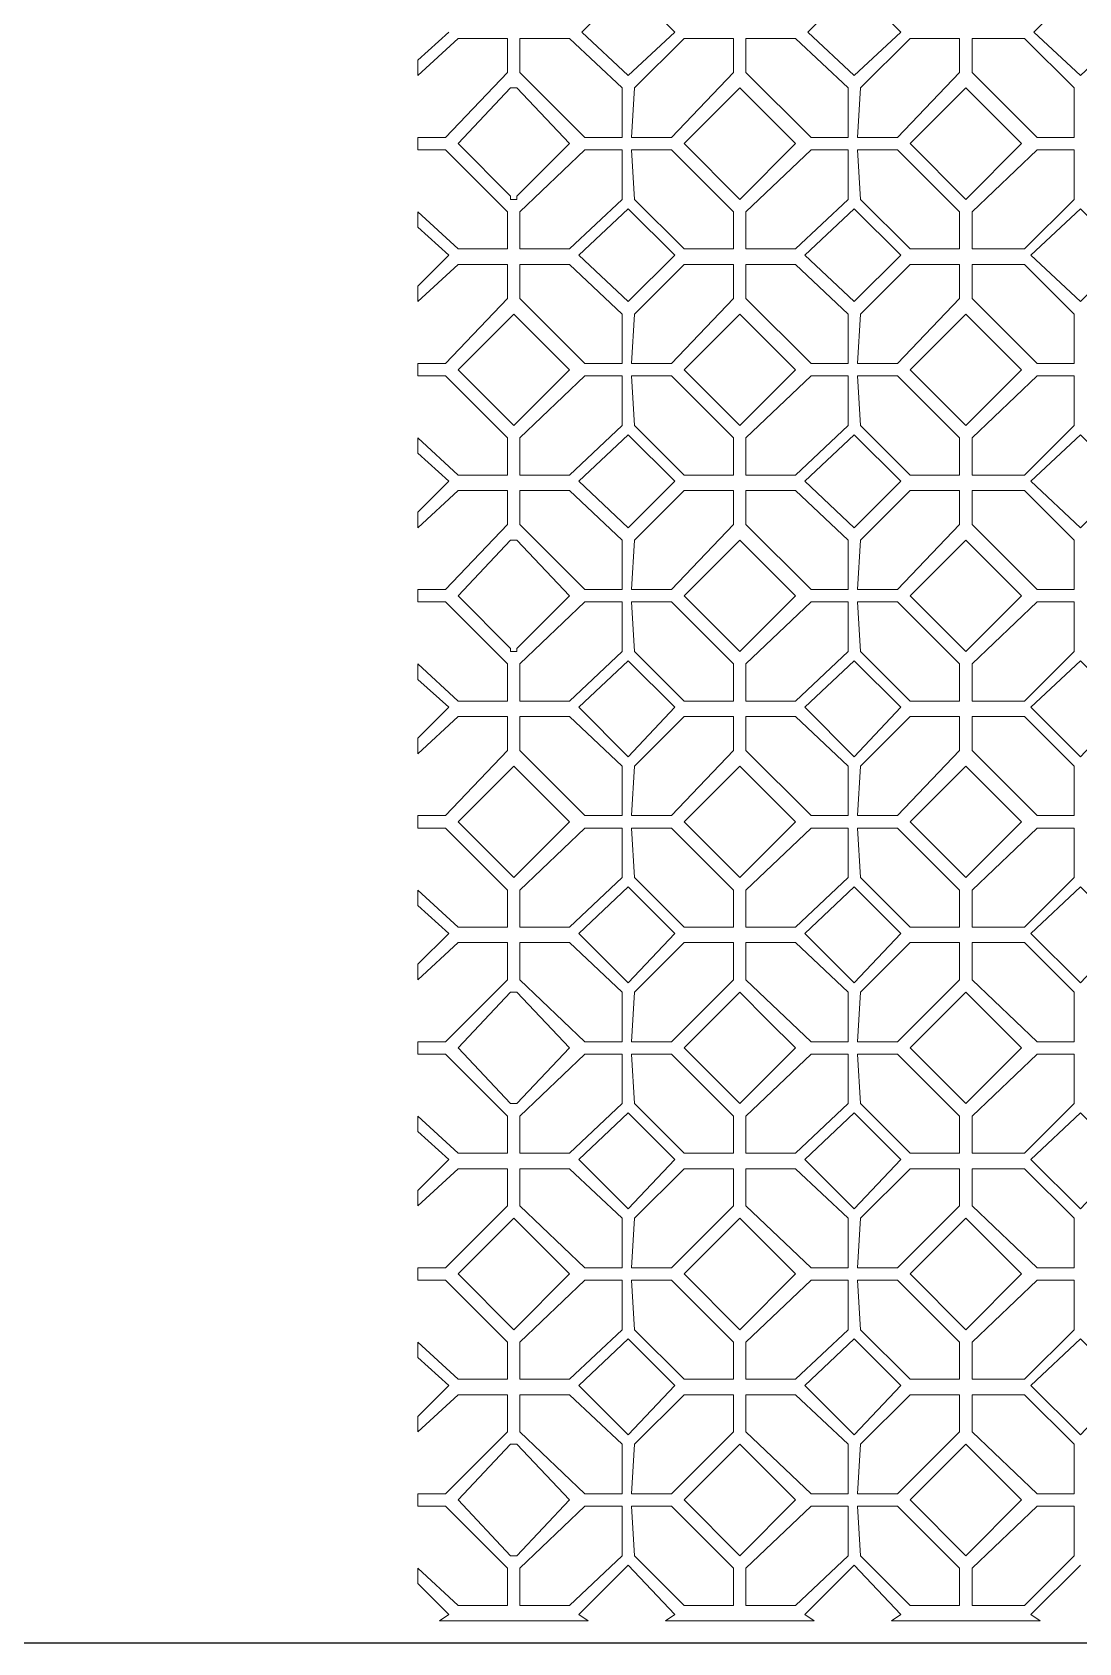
# Model space of a CAD drawing. Extents: x -66030 to 95157, y -13132 to 45879.
# Drawn here: x -20296 to -18976, y 24423 to 26454 of the extents above; entities that cross this region are included whole.
import ezdxf

# ---------------------------------------------------------------- set-up
doc = ezdxf.new("R2010")
doc.units = 0
doc.header["$LTSCALE"] = 100
doc.header["$MEASUREMENT"] = 0
doc.layers.get('0').update_dxf_attribs({"linetype": 'CONTINUOUS'})
doc.layers.add('3', color=11, linetype='CONTINUOUS')

msp = doc.modelspace()

# ---------------------------------------------------------------- linework, layer by layer
at = {"lineweight": 0}
for points in [[(-19602.7, 26454.1), (-19544.1, 26399.4), (-19485.5, 26454.1), (-19544.1, 26512.7), (-19602.7, 26454.1)], [(-19602.7, 26454.1), (-19544.1, 26399.4), (-19485.5, 26454.1), (-19544.1, 26512.7), (-19602.7, 26454.1)], [(-19317.6, 26454.1), (-19259, 26399.4), (-19200.4, 26454.1), (-19259, 26512.7), (-19317.6, 26454.1)], [(-19317.6, 26454.1), (-19259, 26399.4), (-19200.4, 26454.1), (-19259, 26512.7), (-19317.6, 26454.1)], [(-18915.2, 26454.1), (-18973.8, 26399.4), (-19032.4, 26454.1), (-18973.8, 26512.7), (-18915.2, 26454.1)], [(-18915.2, 26454.1), (-18973.8, 26399.4), (-19032.4, 26454.1), (-18973.8, 26512.7), (-18915.2, 26454.1)], [(-19680.8, 26446.3), (-19680.8, 26403.3), (-19598.8, 26321.3), (-19551.9, 26321.3), (-19551.9, 26383.8), (-19618.3, 26446.3), (-19680.8, 26446.3)], [(-19680.8, 26446.3), (-19680.8, 26403.3), (-19598.8, 26321.3), (-19551.9, 26321.3), (-19551.9, 26383.8), (-19618.3, 26446.3), (-19680.8, 26446.3)], [(-19411.3, 26446.3), (-19473.8, 26446.3), (-19536.3, 26383.8), (-19540.2, 26321.3), (-19489.4, 26321.3), (-19411.3, 26403.3), (-19411.3, 26446.3)], [(-19411.3, 26446.3), (-19473.8, 26446.3), (-19536.3, 26383.8), (-19540.2, 26321.3), (-19489.4, 26321.3), (-19411.3, 26403.3), (-19411.3, 26446.3)], [(-19395.7, 26446.3), (-19395.7, 26403.3), (-19313.6, 26321.3), (-19266.8, 26321.3), (-19266.8, 26383.8), (-19333.2, 26446.3), (-19395.7, 26446.3)], [(-19395.7, 26446.3), (-19395.7, 26403.3), (-19313.6, 26321.3), (-19266.8, 26321.3), (-19266.8, 26383.8), (-19333.2, 26446.3), (-19395.7, 26446.3)], [(-19126.2, 26446.3), (-19188.7, 26446.3), (-19251.2, 26383.8), (-19255.1, 26321.3), (-19204.3, 26321.3), (-19126.2, 26403.3), (-19126.2, 26446.3)], [(-19126.2, 26446.3), (-19188.7, 26446.3), (-19251.2, 26383.8), (-19255.1, 26321.3), (-19204.3, 26321.3), (-19126.2, 26403.3), (-19126.2, 26446.3)], [(-19110.5, 26446.3), (-19044.1, 26446.3), (-18981.6, 26383.8), (-18981.6, 26321.3), (-19028.5, 26321.3), (-19110.5, 26403.3), (-19110.5, 26446.3)], [(-19110.5, 26446.3), (-19044.1, 26446.3), (-18981.6, 26383.8), (-18981.6, 26321.3), (-19028.5, 26321.3), (-19110.5, 26403.3), (-19110.5, 26446.3)], [(-19758.9, 26313.5), (-19692.5, 26247.1), (-19692.5, 26243.2), (-19684.7, 26243.2), (-19684.7, 26247.1), (-19618.3, 26313.5), (-19684.7, 26383.8), (-19684.7, 26383.8), (-19692.5, 26383.8), (-19692.5, 26383.8), (-19758.9, 26313.5)], [(-19758.9, 26313.5), (-19692.5, 26247.1), (-19692.5, 26243.2), (-19684.7, 26243.2), (-19684.7, 26247.1), (-19618.3, 26313.5), (-19684.7, 26383.8), (-19684.7, 26383.8), (-19692.5, 26383.8), (-19692.5, 26383.8), (-19758.9, 26313.5)], [(-19473.8, 26313.5), (-19403.5, 26243.2), (-19403.5, 26243.2), (-19333.2, 26313.5), (-19403.5, 26383.8), (-19403.5, 26383.8), (-19473.8, 26313.5)], [(-19473.8, 26313.5), (-19403.5, 26243.2), (-19403.5, 26243.2), (-19333.2, 26313.5), (-19403.5, 26383.8), (-19403.5, 26383.8), (-19473.8, 26313.5)], [(-19118.3, 26383.8), (-19048, 26313.5), (-19118.3, 26243.2), (-19188.7, 26313.5), (-19118.3, 26383.8)], [(-19118.3, 26383.8), (-19048, 26313.5), (-19118.3, 26243.2), (-19188.7, 26313.5), (-19118.3, 26383.8)], [(-19680.8, 26180.7), (-19618.3, 26180.7), (-19551.9, 26243.2), (-19551.9, 26305.7), (-19598.8, 26305.7), (-19680.8, 26227.5), (-19680.8, 26180.7)], [(-19680.8, 26180.7), (-19618.3, 26180.7), (-19551.9, 26243.2), (-19551.9, 26305.7), (-19598.8, 26305.7), (-19680.8, 26227.5), (-19680.8, 26180.7)], [(-19411.3, 26180.7), (-19411.3, 26227.5), (-19489.4, 26305.7), (-19540.2, 26305.7), (-19536.3, 26243.2), (-19473.8, 26180.7), (-19411.3, 26180.7)], [(-19411.3, 26180.7), (-19411.3, 26227.5), (-19489.4, 26305.7), (-19540.2, 26305.7), (-19536.3, 26243.2), (-19473.8, 26180.7), (-19411.3, 26180.7)], [(-19395.7, 26180.7), (-19333.2, 26180.7), (-19266.8, 26243.2), (-19266.8, 26305.7), (-19313.6, 26305.7), (-19395.7, 26227.5), (-19395.7, 26180.7)], [(-19395.7, 26180.7), (-19333.2, 26180.7), (-19266.8, 26243.2), (-19266.8, 26305.7), (-19313.6, 26305.7), (-19395.7, 26227.5), (-19395.7, 26180.7)], [(-19126.2, 26180.7), (-19126.2, 26227.5), (-19204.3, 26305.7), (-19255.1, 26305.7), (-19251.2, 26243.2), (-19188.7, 26180.7), (-19126.2, 26180.7)], [(-19126.2, 26180.7), (-19126.2, 26227.5), (-19204.3, 26305.7), (-19255.1, 26305.7), (-19251.2, 26243.2), (-19188.7, 26180.7), (-19126.2, 26180.7)], [(-19110.5, 26180.7), (-19110.5, 26227.5), (-19028.5, 26305.7), (-18981.6, 26305.7), (-18981.6, 26243.2), (-19044.1, 26180.7), (-19110.5, 26180.7)], [(-19110.5, 26180.7), (-19110.5, 26227.5), (-19028.5, 26305.7), (-18981.6, 26305.7), (-18981.6, 26243.2), (-19044.1, 26180.7), (-19110.5, 26180.7)], [(-19544.1, 26231.4), (-19606.6, 26172.9), (-19544.1, 26114.3), (-19485.5, 26172.9), (-19544.1, 26231.4)], [(-19544.1, 26231.4), (-19606.6, 26172.9), (-19544.1, 26114.3), (-19485.5, 26172.9), (-19544.1, 26231.4)], [(-19259, 26231.4), (-19321.5, 26172.9), (-19259, 26114.3), (-19200.4, 26172.9), (-19259, 26231.4)], [(-19259, 26231.4), (-19321.5, 26172.9), (-19259, 26114.3), (-19200.4, 26172.9), (-19259, 26231.4)], [(-18973.8, 26231.4), (-18915.2, 26172.9), (-18973.8, 26114.3), (-19036.3, 26172.9), (-18973.8, 26231.4)], [(-18973.8, 26231.4), (-18915.2, 26172.9), (-18973.8, 26114.3), (-19036.3, 26172.9), (-18973.8, 26231.4)], [(-19680.8, 26161.1), (-19680.8, 26118.2), (-19598.8, 26036.1), (-19551.9, 26036.1), (-19551.9, 26098.6), (-19618.3, 26161.1), (-19680.8, 26161.1)], [(-19680.8, 26161.1), (-19680.8, 26118.2), (-19598.8, 26036.1), (-19551.9, 26036.1), (-19551.9, 26098.6), (-19618.3, 26161.1), (-19680.8, 26161.1)], [(-19411.3, 26161.1), (-19473.8, 26161.1), (-19536.3, 26098.6), (-19540.2, 26036.1), (-19489.4, 26036.1), (-19411.3, 26118.2), (-19411.3, 26161.1)], [(-19411.3, 26161.1), (-19473.8, 26161.1), (-19536.3, 26098.6), (-19540.2, 26036.1), (-19489.4, 26036.1), (-19411.3, 26118.2), (-19411.3, 26161.1)], [(-19395.7, 26161.1), (-19395.7, 26118.2), (-19313.6, 26036.1), (-19266.8, 26036.1), (-19266.8, 26098.6), (-19333.2, 26161.1), (-19395.7, 26161.1)], [(-19395.7, 26161.1), (-19395.7, 26118.2), (-19313.6, 26036.1), (-19266.8, 26036.1), (-19266.8, 26098.6), (-19333.2, 26161.1), (-19395.7, 26161.1)], [(-19126.2, 26161.1), (-19188.7, 26161.1), (-19251.2, 26098.6), (-19255.1, 26036.1), (-19204.3, 26036.1), (-19126.2, 26118.2), (-19126.2, 26161.1)], [(-19126.2, 26161.1), (-19188.7, 26161.1), (-19251.2, 26098.6), (-19255.1, 26036.1), (-19204.3, 26036.1), (-19126.2, 26118.2), (-19126.2, 26161.1)], [(-19110.5, 26161.1), (-19044.1, 26161.1), (-18981.6, 26098.6), (-18981.6, 26036.1), (-19028.5, 26036.1), (-19110.5, 26118.2), (-19110.5, 26161.1)], [(-19110.5, 26161.1), (-19044.1, 26161.1), (-18981.6, 26098.6), (-18981.6, 26036.1), (-19028.5, 26036.1), (-19110.5, 26118.2), (-19110.5, 26161.1)], [(-19758.9, 26028.3), (-19688.6, 25958), (-19618.3, 26028.3), (-19688.6, 26098.6), (-19758.9, 26028.3)], [(-19758.9, 26028.3), (-19688.6, 25958), (-19618.3, 26028.3), (-19688.6, 26098.6), (-19758.9, 26028.3)], [(-19473.8, 26028.3), (-19403.5, 25958), (-19403.5, 25958), (-19333.2, 26028.3), (-19403.5, 26098.6), (-19403.5, 26098.6), (-19473.8, 26028.3)], [(-19473.8, 26028.3), (-19403.5, 25958), (-19403.5, 25958), (-19333.2, 26028.3), (-19403.5, 26098.6), (-19403.5, 26098.6), (-19473.8, 26028.3)], [(-19118.3, 26098.6), (-19048, 26028.3), (-19118.3, 25958), (-19188.7, 26028.3), (-19118.3, 26098.6)], [(-19118.3, 26098.6), (-19048, 26028.3), (-19118.3, 25958), (-19188.7, 26028.3), (-19118.3, 26098.6)], [(-19680.8, 25895.5), (-19618.3, 25895.5), (-19551.9, 25958), (-19551.9, 26020.5), (-19598.8, 26020.5), (-19680.8, 25942.4), (-19680.8, 25895.5)], [(-19680.8, 25895.5), (-19618.3, 25895.5), (-19551.9, 25958), (-19551.9, 26020.5), (-19598.8, 26020.5), (-19680.8, 25942.4), (-19680.8, 25895.5)], [(-19411.3, 25895.5), (-19411.3, 25942.4), (-19489.4, 26020.5), (-19540.2, 26020.5), (-19536.3, 25958), (-19473.8, 25895.5), (-19411.3, 25895.5)], [(-19411.3, 25895.5), (-19411.3, 25942.4), (-19489.4, 26020.5), (-19540.2, 26020.5), (-19536.3, 25958), (-19473.8, 25895.5), (-19411.3, 25895.5)], [(-19395.7, 25895.5), (-19333.2, 25895.5), (-19266.8, 25958), (-19266.8, 26020.5), (-19313.6, 26020.5), (-19395.7, 25942.4), (-19395.7, 25895.5)], [(-19395.7, 25895.5), (-19333.2, 25895.5), (-19266.8, 25958), (-19266.8, 26020.5), (-19313.6, 26020.5), (-19395.7, 25942.4), (-19395.7, 25895.5)], [(-19126.2, 25895.5), (-19126.2, 25942.4), (-19204.3, 26020.5), (-19255.1, 26020.5), (-19251.2, 25958), (-19188.7, 25895.5), (-19126.2, 25895.5)], [(-19126.2, 25895.5), (-19126.2, 25942.4), (-19204.3, 26020.5), (-19255.1, 26020.5), (-19251.2, 25958), (-19188.7, 25895.5), (-19126.2, 25895.5)], [(-19110.5, 25895.5), (-19110.5, 25942.4), (-19028.5, 26020.5), (-18981.6, 26020.5), (-18981.6, 25958), (-19044.1, 25895.5), (-19110.5, 25895.5)], [(-19110.5, 25895.5), (-19110.5, 25942.4), (-19028.5, 26020.5), (-18981.6, 26020.5), (-18981.6, 25958), (-19044.1, 25895.5), (-19110.5, 25895.5)], [(-19544.1, 25829.1), (-19485.5, 25887.7), (-19544.1, 25946.3), (-19606.6, 25887.7), (-19544.1, 25829.1)], [(-19544.1, 25829.1), (-19485.5, 25887.7), (-19544.1, 25946.3), (-19606.6, 25887.7), (-19544.1, 25829.1)], [(-19259, 25829.1), (-19200.4, 25887.7), (-19259, 25946.3), (-19321.5, 25887.7), (-19259, 25829.1)], [(-19259, 25829.1), (-19200.4, 25887.7), (-19259, 25946.3), (-19321.5, 25887.7), (-19259, 25829.1)], [(-18973.8, 25829.1), (-19036.3, 25887.7), (-18973.8, 25946.3), (-18915.2, 25887.7), (-18973.8, 25829.1)], [(-18973.8, 25829.1), (-19036.3, 25887.7), (-18973.8, 25946.3), (-18915.2, 25887.7), (-18973.8, 25829.1)], [(-19680.8, 25876), (-19680.8, 25833), (-19598.8, 25751), (-19551.9, 25751), (-19551.9, 25813.5), (-19618.3, 25876), (-19680.8, 25876)], [(-19680.8, 25876), (-19680.8, 25833), (-19598.8, 25751), (-19551.9, 25751), (-19551.9, 25813.5), (-19618.3, 25876), (-19680.8, 25876)], [(-19411.3, 25876), (-19473.8, 25876), (-19536.3, 25813.5), (-19540.2, 25751), (-19489.4, 25751), (-19411.3, 25833), (-19411.3, 25876)], [(-19411.3, 25876), (-19473.8, 25876), (-19536.3, 25813.5), (-19540.2, 25751), (-19489.4, 25751), (-19411.3, 25833), (-19411.3, 25876)], [(-19395.7, 25876), (-19395.7, 25833), (-19313.6, 25751), (-19266.8, 25751), (-19266.8, 25813.5), (-19333.2, 25876), (-19395.7, 25876)], [(-19395.7, 25876), (-19395.7, 25833), (-19313.6, 25751), (-19266.8, 25751), (-19266.8, 25813.5), (-19333.2, 25876), (-19395.7, 25876)], [(-19126.2, 25876), (-19188.7, 25876), (-19251.2, 25813.5), (-19255.1, 25751), (-19204.3, 25751), (-19126.2, 25833), (-19126.2, 25876)], [(-19126.2, 25876), (-19188.7, 25876), (-19251.2, 25813.5), (-19255.1, 25751), (-19204.3, 25751), (-19126.2, 25833), (-19126.2, 25876)], [(-19110.5, 25876), (-19044.1, 25876), (-18981.6, 25813.5), (-18981.6, 25751), (-19028.5, 25751), (-19110.5, 25833), (-19110.5, 25876)], [(-19110.5, 25876), (-19044.1, 25876), (-18981.6, 25813.5), (-18981.6, 25751), (-19028.5, 25751), (-19110.5, 25833), (-19110.5, 25876)], [(-19758.9, 25743.2), (-19692.5, 25676.8), (-19692.5, 25672.9), (-19684.7, 25672.9), (-19684.7, 25676.8), (-19618.3, 25743.2), (-19684.7, 25813.5), (-19684.7, 25813.5), (-19692.5, 25813.5), (-19692.5, 25813.5), (-19758.9, 25743.2)], [(-19758.9, 25743.2), (-19692.5, 25676.8), (-19692.5, 25672.9), (-19684.7, 25672.9), (-19684.7, 25676.8), (-19618.3, 25743.2), (-19684.7, 25813.5), (-19684.7, 25813.5), (-19692.5, 25813.5), (-19692.5, 25813.5), (-19758.9, 25743.2)], [(-19368.3, 25708), (-19333.2, 25743.2), (-19403.5, 25813.5), (-19403.5, 25813.5), (-19473.8, 25743.2), (-19403.5, 25672.9), (-19403.5, 25672.9), (-19368.3, 25708)], [(-19368.3, 25708), (-19333.2, 25743.2), (-19403.5, 25813.5), (-19403.5, 25813.5), (-19473.8, 25743.2), (-19403.5, 25672.9), (-19403.5, 25672.9), (-19368.3, 25708)], [(-19118.3, 25813.5), (-19048, 25743.2), (-19118.3, 25672.9), (-19188.7, 25743.2), (-19118.3, 25813.5)], [(-19118.3, 25813.5), (-19048, 25743.2), (-19118.3, 25672.9), (-19188.7, 25743.2), (-19118.3, 25813.5)], [(-19680.8, 25610.4), (-19618.3, 25610.4), (-19551.9, 25672.9), (-19551.9, 25735.4), (-19598.8, 25735.4), (-19680.8, 25657.3), (-19680.8, 25610.4)], [(-19680.8, 25610.4), (-19618.3, 25610.4), (-19551.9, 25672.9), (-19551.9, 25735.4), (-19598.8, 25735.4), (-19680.8, 25657.3), (-19680.8, 25610.4)], [(-19411.3, 25610.4), (-19411.3, 25657.3), (-19489.4, 25735.4), (-19540.2, 25735.4), (-19536.3, 25672.9), (-19473.8, 25610.4), (-19411.3, 25610.4)], [(-19411.3, 25610.4), (-19411.3, 25657.3), (-19489.4, 25735.4), (-19540.2, 25735.4), (-19536.3, 25672.9), (-19473.8, 25610.4), (-19411.3, 25610.4)], [(-19395.7, 25610.4), (-19333.2, 25610.4), (-19266.8, 25672.9), (-19266.8, 25735.4), (-19313.6, 25735.4), (-19395.7, 25657.3), (-19395.7, 25610.4)], [(-19395.7, 25610.4), (-19333.2, 25610.4), (-19266.8, 25672.9), (-19266.8, 25735.4), (-19313.6, 25735.4), (-19395.7, 25657.3), (-19395.7, 25610.4)], [(-19126.2, 25610.4), (-19126.2, 25657.3), (-19204.3, 25735.4), (-19255.1, 25735.4), (-19251.2, 25672.9), (-19188.7, 25610.4), (-19126.2, 25610.4)], [(-19126.2, 25610.4), (-19126.2, 25657.3), (-19204.3, 25735.4), (-19255.1, 25735.4), (-19251.2, 25672.9), (-19188.7, 25610.4), (-19126.2, 25610.4)], [(-19110.5, 25610.4), (-19110.5, 25657.3), (-19028.5, 25735.4), (-18981.6, 25735.4), (-18981.6, 25672.9), (-19044.1, 25610.4), (-19110.5, 25610.4)], [(-19110.5, 25610.4), (-19110.5, 25657.3), (-19028.5, 25735.4), (-18981.6, 25735.4), (-18981.6, 25672.9), (-19044.1, 25610.4), (-19110.5, 25610.4)], [(-19544.1, 25661.2), (-19606.6, 25602.6), (-19544.1, 25540.1), (-19485.5, 25602.6), (-19544.1, 25661.2)], [(-19544.1, 25661.2), (-19606.6, 25602.6), (-19544.1, 25540.1), (-19485.5, 25602.6), (-19544.1, 25661.2)], [(-19259, 25661.2), (-19321.5, 25602.6), (-19259, 25540.1), (-19200.4, 25602.6), (-19259, 25661.2)], [(-19259, 25661.2), (-19321.5, 25602.6), (-19259, 25540.1), (-19200.4, 25602.6), (-19259, 25661.2)], [(-18973.8, 25661.2), (-18915.2, 25602.6), (-18973.8, 25540.1), (-19036.3, 25602.6), (-18973.8, 25661.2)], [(-18973.8, 25661.2), (-18915.2, 25602.6), (-18973.8, 25540.1), (-19036.3, 25602.6), (-18973.8, 25661.2)], [(-19680.8, 25590.9), (-19680.8, 25547.9), (-19598.8, 25465.9), (-19551.9, 25465.9), (-19551.9, 25528.4), (-19618.3, 25590.9), (-19680.8, 25590.9)], [(-19680.8, 25590.9), (-19680.8, 25547.9), (-19598.8, 25465.9), (-19551.9, 25465.9), (-19551.9, 25528.4), (-19618.3, 25590.9), (-19680.8, 25590.9)], [(-19411.3, 25590.9), (-19473.8, 25590.9), (-19536.3, 25528.4), (-19540.2, 25465.9), (-19489.4, 25465.9), (-19411.3, 25547.9), (-19411.3, 25590.9)], [(-19411.3, 25590.9), (-19473.8, 25590.9), (-19536.3, 25528.4), (-19540.2, 25465.9), (-19489.4, 25465.9), (-19411.3, 25547.9), (-19411.3, 25590.9)], [(-19395.7, 25590.9), (-19395.7, 25547.9), (-19313.6, 25465.9), (-19266.8, 25465.9), (-19266.8, 25528.4), (-19333.2, 25590.9), (-19395.7, 25590.9)], [(-19395.7, 25590.9), (-19395.7, 25547.9), (-19313.6, 25465.9), (-19266.8, 25465.9), (-19266.8, 25528.4), (-19333.2, 25590.9), (-19395.7, 25590.9)], [(-19126.2, 25590.9), (-19188.7, 25590.9), (-19251.2, 25528.4), (-19255.1, 25465.9), (-19204.3, 25465.9), (-19126.2, 25547.9), (-19126.2, 25590.9)], [(-19126.2, 25590.9), (-19188.7, 25590.9), (-19251.2, 25528.4), (-19255.1, 25465.9), (-19204.3, 25465.9), (-19126.2, 25547.9), (-19126.2, 25590.9)], [(-19110.5, 25590.9), (-19044.1, 25590.9), (-18981.6, 25528.4), (-18981.6, 25465.9), (-19028.5, 25465.9), (-19110.5, 25547.9), (-19110.5, 25590.9)], [(-19110.5, 25590.9), (-19044.1, 25590.9), (-18981.6, 25528.4), (-18981.6, 25465.9), (-19028.5, 25465.9), (-19110.5, 25547.9), (-19110.5, 25590.9)], [(-19618.3, 25458.1), (-19688.6, 25528.4), (-19758.9, 25458.1), (-19688.6, 25387.8), (-19618.3, 25458.1)], [(-19618.3, 25458.1), (-19688.6, 25528.4), (-19758.9, 25458.1), (-19688.6, 25387.8), (-19618.3, 25458.1)], [(-19333.2, 25458.1), (-19403.5, 25528.4), (-19403.5, 25528.4), (-19473.8, 25458.1), (-19403.5, 25387.8), (-19403.5, 25387.8), (-19333.2, 25458.1)], [(-19333.2, 25458.1), (-19403.5, 25528.4), (-19403.5, 25528.4), (-19473.8, 25458.1), (-19403.5, 25387.8), (-19403.5, 25387.8), (-19333.2, 25458.1)], [(-19118.3, 25528.4), (-19048, 25458.1), (-19118.3, 25387.8), (-19188.7, 25458.1), (-19118.3, 25528.4)], [(-19118.3, 25528.4), (-19048, 25458.1), (-19118.3, 25387.8), (-19188.7, 25458.1), (-19118.3, 25528.4)], [(-19680.8, 25325.3), (-19618.3, 25325.3), (-19551.9, 25387.8), (-19551.9, 25450.2), (-19598.8, 25450.2), (-19680.8, 25372.1), (-19680.8, 25325.3)], [(-19680.8, 25325.3), (-19618.3, 25325.3), (-19551.9, 25387.8), (-19551.9, 25450.2), (-19598.8, 25450.2), (-19680.8, 25372.1), (-19680.8, 25325.3)], [(-19411.3, 25325.3), (-19411.3, 25372.1), (-19489.4, 25450.2), (-19540.2, 25450.2), (-19536.3, 25387.8), (-19473.8, 25325.3), (-19411.3, 25325.3)], [(-19411.3, 25325.3), (-19411.3, 25372.1), (-19489.4, 25450.2), (-19540.2, 25450.2), (-19536.3, 25387.8), (-19473.8, 25325.3), (-19411.3, 25325.3)], [(-19395.7, 25325.3), (-19333.2, 25325.3), (-19266.8, 25387.8), (-19266.8, 25450.2), (-19313.6, 25450.2), (-19395.7, 25372.1), (-19395.7, 25325.3)], [(-19395.7, 25325.3), (-19333.2, 25325.3), (-19266.8, 25387.8), (-19266.8, 25450.2), (-19313.6, 25450.2), (-19395.7, 25372.1), (-19395.7, 25325.3)], [(-19126.2, 25325.3), (-19126.2, 25372.1), (-19204.3, 25450.2), (-19255.1, 25450.2), (-19251.2, 25387.8), (-19188.7, 25325.3), (-19126.2, 25325.3)], [(-19126.2, 25325.3), (-19126.2, 25372.1), (-19204.3, 25450.2), (-19255.1, 25450.2), (-19251.2, 25387.8), (-19188.7, 25325.3), (-19126.2, 25325.3)], [(-19110.5, 25325.3), (-19110.5, 25372.1), (-19028.5, 25450.2), (-18981.6, 25450.2), (-18981.6, 25387.8), (-19044.1, 25325.3), (-19110.5, 25325.3)], [(-19110.5, 25325.3), (-19110.5, 25372.1), (-19028.5, 25450.2), (-18981.6, 25450.2), (-18981.6, 25387.8), (-19044.1, 25325.3), (-19110.5, 25325.3)], [(-19544.1, 25254.9), (-19485.5, 25317.4), (-19544.1, 25376), (-19606.6, 25317.4), (-19544.1, 25254.9)], [(-19544.1, 25254.9), (-19485.5, 25317.4), (-19544.1, 25376), (-19606.6, 25317.4), (-19544.1, 25254.9)], [(-19259, 25254.9), (-19200.4, 25317.4), (-19259, 25376), (-19321.5, 25317.4), (-19259, 25254.9)], [(-19259, 25254.9), (-19200.4, 25317.4), (-19259, 25376), (-19321.5, 25317.4), (-19259, 25254.9)], [(-18973.8, 25254.9), (-19036.3, 25317.4), (-18973.8, 25376), (-18915.2, 25317.4), (-18973.8, 25254.9)], [(-18973.8, 25254.9), (-19036.3, 25317.4), (-18973.8, 25376), (-18915.2, 25317.4), (-18973.8, 25254.9)], [(-19680.8, 25305.7), (-19680.8, 25258.9), (-19598.8, 25180.7), (-19551.9, 25180.7), (-19551.9, 25243.2), (-19618.3, 25305.7), (-19680.8, 25305.7)], [(-19680.8, 25305.7), (-19680.8, 25258.9), (-19598.8, 25180.7), (-19551.9, 25180.7), (-19551.9, 25243.2), (-19618.3, 25305.7), (-19680.8, 25305.7)], [(-19411.3, 25305.7), (-19473.8, 25305.7), (-19536.3, 25243.2), (-19540.2, 25180.7), (-19489.4, 25180.7), (-19411.3, 25258.9), (-19411.3, 25305.7)], [(-19411.3, 25305.7), (-19473.8, 25305.7), (-19536.3, 25243.2), (-19540.2, 25180.7), (-19489.4, 25180.7), (-19411.3, 25258.9), (-19411.3, 25305.7)], [(-19395.7, 25305.7), (-19395.7, 25258.9), (-19313.6, 25180.7), (-19266.8, 25180.7), (-19266.8, 25243.2), (-19333.2, 25305.7), (-19395.7, 25305.7)], [(-19395.7, 25305.7), (-19395.7, 25258.9), (-19313.6, 25180.7), (-19266.8, 25180.7), (-19266.8, 25243.2), (-19333.2, 25305.7), (-19395.7, 25305.7)], [(-19126.2, 25305.7), (-19188.7, 25305.7), (-19251.2, 25243.2), (-19255.1, 25180.7), (-19204.3, 25180.7), (-19126.2, 25258.9), (-19126.2, 25305.7)], [(-19126.2, 25305.7), (-19188.7, 25305.7), (-19251.2, 25243.2), (-19255.1, 25180.7), (-19204.3, 25180.7), (-19126.2, 25258.9), (-19126.2, 25305.7)], [(-19110.5, 25305.7), (-19044.1, 25305.7), (-18981.6, 25243.2), (-18981.6, 25180.7), (-19028.5, 25180.7), (-19110.5, 25258.9), (-19110.5, 25305.7)], [(-19110.5, 25305.7), (-19044.1, 25305.7), (-18981.6, 25243.2), (-18981.6, 25180.7), (-19028.5, 25180.7), (-19110.5, 25258.9), (-19110.5, 25305.7)], [(-19758.9, 25172.9), (-19692.5, 25102.6), (-19692.5, 25102.6), (-19684.7, 25102.6), (-19684.7, 25102.6), (-19618.3, 25172.9), (-19684.7, 25243.2), (-19684.7, 25243.2), (-19692.5, 25243.2), (-19692.5, 25243.2), (-19758.9, 25172.9)], [(-19758.9, 25172.9), (-19692.5, 25102.6), (-19692.5, 25102.6), (-19684.7, 25102.6), (-19684.7, 25102.6), (-19618.3, 25172.9), (-19684.7, 25243.2), (-19684.7, 25243.2), (-19692.5, 25243.2), (-19692.5, 25243.2), (-19758.9, 25172.9)], [(-19368.3, 25208.1), (-19403.5, 25243.2), (-19403.5, 25243.2), (-19473.8, 25172.9), (-19403.5, 25102.6), (-19403.5, 25102.6), (-19333.2, 25172.9), (-19368.3, 25208.1)], [(-19368.3, 25208.1), (-19403.5, 25243.2), (-19403.5, 25243.2), (-19473.8, 25172.9), (-19403.5, 25102.6), (-19403.5, 25102.6), (-19333.2, 25172.9), (-19368.3, 25208.1)], [(-19118.3, 25243.2), (-19048, 25172.9), (-19118.3, 25102.6), (-19188.7, 25172.9), (-19118.3, 25243.2)], [(-19118.3, 25243.2), (-19048, 25172.9), (-19118.3, 25102.6), (-19188.7, 25172.9), (-19118.3, 25243.2)], [(-19680.8, 25040.1), (-19618.3, 25040.1), (-19551.9, 25102.6), (-19551.9, 25165.1), (-19598.8, 25165.1), (-19680.8, 25087), (-19680.8, 25040.1)], [(-19680.8, 25040.1), (-19618.3, 25040.1), (-19551.9, 25102.6), (-19551.9, 25165.1), (-19598.8, 25165.1), (-19680.8, 25087), (-19680.8, 25040.1)], [(-19411.3, 25040.1), (-19411.3, 25087), (-19489.4, 25165.1), (-19540.2, 25165.1), (-19536.3, 25102.6), (-19473.8, 25040.1), (-19411.3, 25040.1)], [(-19411.3, 25040.1), (-19411.3, 25087), (-19489.4, 25165.1), (-19540.2, 25165.1), (-19536.3, 25102.6), (-19473.8, 25040.1), (-19411.3, 25040.1)], [(-19395.7, 25040.1), (-19333.2, 25040.1), (-19266.8, 25102.6), (-19266.8, 25165.1), (-19313.6, 25165.1), (-19395.7, 25087), (-19395.7, 25040.1)], [(-19395.7, 25040.1), (-19333.2, 25040.1), (-19266.8, 25102.6), (-19266.8, 25165.1), (-19313.6, 25165.1), (-19395.7, 25087), (-19395.7, 25040.1)], [(-19126.2, 25040.1), (-19126.2, 25087), (-19204.3, 25165.1), (-19255.1, 25165.1), (-19251.2, 25102.6), (-19188.7, 25040.1), (-19126.2, 25040.1)], [(-19126.2, 25040.1), (-19126.2, 25087), (-19204.3, 25165.1), (-19255.1, 25165.1), (-19251.2, 25102.6), (-19188.7, 25040.1), (-19126.2, 25040.1)], [(-19110.5, 25040.1), (-19110.5, 25087), (-19028.5, 25165.1), (-18981.6, 25165.1), (-18981.6, 25102.6), (-19044.1, 25040.1), (-19110.5, 25040.1)], [(-19110.5, 25040.1), (-19110.5, 25087), (-19028.5, 25165.1), (-18981.6, 25165.1), (-18981.6, 25102.6), (-19044.1, 25040.1), (-19110.5, 25040.1)], [(-19544.1, 25090.9), (-19606.6, 25032.3), (-19544.1, 24969.8), (-19485.5, 25032.3), (-19544.1, 25090.9)], [(-19544.1, 25090.9), (-19606.6, 25032.3), (-19544.1, 24969.8), (-19485.5, 25032.3), (-19544.1, 25090.9)], [(-19259, 25090.9), (-19321.5, 25032.3), (-19259, 24969.8), (-19200.4, 25032.3), (-19259, 25090.9)], [(-19259, 25090.9), (-19321.5, 25032.3), (-19259, 24969.8), (-19200.4, 25032.3), (-19259, 25090.9)], [(-18973.8, 25090.9), (-18915.2, 25032.3), (-18973.8, 24969.8), (-19036.3, 25032.3), (-18973.8, 25090.9)], [(-18973.8, 25090.9), (-18915.2, 25032.3), (-18973.8, 24969.8), (-19036.3, 25032.3), (-18973.8, 25090.9)], [(-19680.8, 25020.6), (-19680.8, 24973.7), (-19598.8, 24895.6), (-19551.9, 24895.6), (-19551.9, 24958.1), (-19618.3, 25020.6), (-19680.8, 25020.6)], [(-19680.8, 25020.6), (-19680.8, 24973.7), (-19598.8, 24895.6), (-19551.9, 24895.6), (-19551.9, 24958.1), (-19618.3, 25020.6), (-19680.8, 25020.6)], [(-19411.3, 25020.6), (-19473.8, 25020.6), (-19536.3, 24958.1), (-19540.2, 24895.6), (-19489.4, 24895.6), (-19411.3, 24973.7), (-19411.3, 25020.6)], [(-19411.3, 25020.6), (-19473.8, 25020.6), (-19536.3, 24958.1), (-19540.2, 24895.6), (-19489.4, 24895.6), (-19411.3, 24973.7), (-19411.3, 25020.6)], [(-19395.7, 25020.6), (-19395.7, 24973.7), (-19313.6, 24895.6), (-19266.8, 24895.6), (-19266.8, 24958.1), (-19333.2, 25020.6), (-19395.7, 25020.6)], [(-19395.7, 25020.6), (-19395.7, 24973.7), (-19313.6, 24895.6), (-19266.8, 24895.6), (-19266.8, 24958.1), (-19333.2, 25020.6), (-19395.7, 25020.6)], [(-19126.2, 25020.6), (-19188.7, 25020.6), (-19251.2, 24958.1), (-19255.1, 24895.6), (-19204.3, 24895.6), (-19126.2, 24973.7), (-19126.2, 25020.6)], [(-19126.2, 25020.6), (-19188.7, 25020.6), (-19251.2, 24958.1), (-19255.1, 24895.6), (-19204.3, 24895.6), (-19126.2, 24973.7), (-19126.2, 25020.6)], [(-19110.5, 25020.6), (-19044.1, 25020.6), (-18981.6, 24958.1), (-18981.6, 24895.6), (-19028.5, 24895.6), (-19110.5, 24973.7), (-19110.5, 25020.6)], [(-19110.5, 25020.6), (-19044.1, 25020.6), (-18981.6, 24958.1), (-18981.6, 24895.6), (-19028.5, 24895.6), (-19110.5, 24973.7), (-19110.5, 25020.6)], [(-19758.9, 24887.8), (-19688.6, 24817.5), (-19618.3, 24887.8), (-19688.6, 24958.1), (-19758.9, 24887.8)], [(-19758.9, 24887.8), (-19688.6, 24817.5), (-19618.3, 24887.8), (-19688.6, 24958.1), (-19758.9, 24887.8)], [(-19473.8, 24887.8), (-19403.5, 24817.5), (-19403.5, 24817.5), (-19333.2, 24887.8), (-19403.5, 24958.1), (-19403.5, 24958.1), (-19473.8, 24887.8)], [(-19473.8, 24887.8), (-19403.5, 24817.5), (-19403.5, 24817.5), (-19333.2, 24887.8), (-19403.5, 24958.1), (-19403.5, 24958.1), (-19473.8, 24887.8)], [(-19118.3, 24958.1), (-19048, 24887.8), (-19118.3, 24817.5), (-19188.7, 24887.8), (-19118.3, 24958.1)], [(-19118.3, 24958.1), (-19048, 24887.8), (-19118.3, 24817.5), (-19188.7, 24887.8), (-19118.3, 24958.1)], [(-19680.8, 24755), (-19618.3, 24755), (-19551.9, 24817.5), (-19551.9, 24880), (-19598.8, 24880), (-19680.8, 24801.9), (-19680.8, 24755)], [(-19680.8, 24755), (-19618.3, 24755), (-19551.9, 24817.5), (-19551.9, 24880), (-19598.8, 24880), (-19680.8, 24801.9), (-19680.8, 24755)], [(-19411.3, 24755), (-19411.3, 24801.9), (-19489.4, 24880), (-19540.2, 24880), (-19536.3, 24817.5), (-19473.8, 24755), (-19411.3, 24755)], [(-19411.3, 24755), (-19411.3, 24801.9), (-19489.4, 24880), (-19540.2, 24880), (-19536.3, 24817.5), (-19473.8, 24755), (-19411.3, 24755)], [(-19395.7, 24755), (-19333.2, 24755), (-19266.8, 24817.5), (-19266.8, 24880), (-19313.6, 24880), (-19395.7, 24801.9), (-19395.7, 24755)], [(-19395.7, 24755), (-19333.2, 24755), (-19266.8, 24817.5), (-19266.8, 24880), (-19313.6, 24880), (-19395.7, 24801.9), (-19395.7, 24755)], [(-19126.2, 24755), (-19126.2, 24801.9), (-19204.3, 24880), (-19255.1, 24880), (-19251.2, 24817.5), (-19188.7, 24755), (-19126.2, 24755)], [(-19126.2, 24755), (-19126.2, 24801.9), (-19204.3, 24880), (-19255.1, 24880), (-19251.2, 24817.5), (-19188.7, 24755), (-19126.2, 24755)], [(-19110.5, 24755), (-19110.5, 24801.9), (-19028.5, 24880), (-18981.6, 24880), (-18981.6, 24817.5), (-19044.1, 24755), (-19110.5, 24755)], [(-19110.5, 24755), (-19110.5, 24801.9), (-19028.5, 24880), (-18981.6, 24880), (-18981.6, 24817.5), (-19044.1, 24755), (-19110.5, 24755)], [(-19544.1, 24684.7), (-19485.5, 24747.2), (-19544.1, 24805.8), (-19606.6, 24747.2), (-19544.1, 24684.7)], [(-19544.1, 24684.7), (-19485.5, 24747.2), (-19544.1, 24805.8), (-19606.6, 24747.2), (-19544.1, 24684.7)], [(-19259, 24684.7), (-19200.4, 24747.2), (-19259, 24805.8), (-19321.5, 24747.2), (-19259, 24684.7)], [(-19259, 24684.7), (-19200.4, 24747.2), (-19259, 24805.8), (-19321.5, 24747.2), (-19259, 24684.7)], [(-18973.8, 24684.7), (-19036.3, 24747.2), (-18973.8, 24805.8), (-18915.2, 24747.2), (-18973.8, 24684.7)], [(-18973.8, 24684.7), (-19036.3, 24747.2), (-18973.8, 24805.8), (-18915.2, 24747.2), (-18973.8, 24684.7)], [(-19680.8, 24735.5), (-19680.8, 24688.6), (-19598.8, 24610.5), (-19551.9, 24610.5), (-19551.9, 24673), (-19618.3, 24735.5), (-19680.8, 24735.5)], [(-19680.8, 24735.5), (-19680.8, 24688.6), (-19598.8, 24610.5), (-19551.9, 24610.5), (-19551.9, 24673), (-19618.3, 24735.5), (-19680.8, 24735.5)], [(-19411.3, 24735.5), (-19473.8, 24735.5), (-19536.3, 24673), (-19540.2, 24610.5), (-19489.4, 24610.5), (-19411.3, 24688.6), (-19411.3, 24735.5)], [(-19411.3, 24735.5), (-19473.8, 24735.5), (-19536.3, 24673), (-19540.2, 24610.5), (-19489.4, 24610.5), (-19411.3, 24688.6), (-19411.3, 24735.5)], [(-19395.7, 24735.5), (-19395.7, 24688.6), (-19313.6, 24610.5), (-19266.8, 24610.5), (-19266.8, 24673), (-19333.2, 24735.5), (-19395.7, 24735.5)], [(-19395.7, 24735.5), (-19395.7, 24688.6), (-19313.6, 24610.5), (-19266.8, 24610.5), (-19266.8, 24673), (-19333.2, 24735.5), (-19395.7, 24735.5)], [(-19126.2, 24735.5), (-19188.7, 24735.5), (-19251.2, 24673), (-19255.1, 24610.5), (-19204.3, 24610.5), (-19126.2, 24688.6), (-19126.2, 24735.5)], [(-19126.2, 24735.5), (-19188.7, 24735.5), (-19251.2, 24673), (-19255.1, 24610.5), (-19204.3, 24610.5), (-19126.2, 24688.6), (-19126.2, 24735.5)], [(-19110.5, 24735.5), (-19044.1, 24735.5), (-18981.6, 24673), (-18981.6, 24610.5), (-19028.5, 24610.5), (-19110.5, 24688.6), (-19110.5, 24735.5)], [(-19110.5, 24735.5), (-19044.1, 24735.5), (-18981.6, 24673), (-18981.6, 24610.5), (-19028.5, 24610.5), (-19110.5, 24688.6), (-19110.5, 24735.5)], [(-19758.9, 24602.7), (-19692.5, 24532.3), (-19692.5, 24532.3), (-19684.7, 24532.3), (-19684.7, 24532.3), (-19618.3, 24602.7), (-19684.7, 24673), (-19684.7, 24673), (-19692.5, 24673), (-19692.5, 24673), (-19758.9, 24602.7)], [(-19758.9, 24602.7), (-19692.5, 24532.3), (-19692.5, 24532.3), (-19684.7, 24532.3), (-19684.7, 24532.3), (-19618.3, 24602.7), (-19684.7, 24673), (-19684.7, 24673), (-19692.5, 24673), (-19692.5, 24673), (-19758.9, 24602.7)], [(-19473.8, 24602.7), (-19403.5, 24532.3), (-19403.5, 24532.3), (-19333.2, 24602.7), (-19403.5, 24673), (-19403.5, 24673), (-19473.8, 24602.7)], [(-19473.8, 24602.7), (-19403.5, 24532.3), (-19403.5, 24532.3), (-19333.2, 24602.7), (-19403.5, 24673), (-19403.5, 24673), (-19473.8, 24602.7)], [(-19118.3, 24673), (-19048, 24602.7), (-19118.3, 24532.3), (-19188.7, 24602.7), (-19118.3, 24673)], [(-19118.3, 24673), (-19048, 24602.7), (-19118.3, 24532.3), (-19188.7, 24602.7), (-19118.3, 24673)], [(-19680.8, 24469.8), (-19618.3, 24469.8), (-19551.9, 24532.3), (-19551.9, 24594.8), (-19598.8, 24594.8), (-19680.8, 24516.7), (-19680.8, 24469.8)], [(-19680.8, 24469.8), (-19618.3, 24469.8), (-19551.9, 24532.3), (-19551.9, 24594.8), (-19598.8, 24594.8), (-19680.8, 24516.7), (-19680.8, 24469.8)], [(-19411.3, 24469.8), (-19411.3, 24516.7), (-19489.4, 24594.8), (-19540.2, 24594.8), (-19536.3, 24532.3), (-19473.8, 24469.8), (-19411.3, 24469.8)], [(-19411.3, 24469.8), (-19411.3, 24516.7), (-19489.4, 24594.8), (-19540.2, 24594.8), (-19536.3, 24532.3), (-19473.8, 24469.8), (-19411.3, 24469.8)], [(-19395.7, 24469.8), (-19333.2, 24469.8), (-19266.8, 24532.3), (-19266.8, 24594.8), (-19313.6, 24594.8), (-19395.7, 24516.7), (-19395.7, 24469.8)], [(-19395.7, 24469.8), (-19333.2, 24469.8), (-19266.8, 24532.3), (-19266.8, 24594.8), (-19313.6, 24594.8), (-19395.7, 24516.7), (-19395.7, 24469.8)], [(-19126.2, 24469.8), (-19126.2, 24516.7), (-19204.3, 24594.8), (-19255.1, 24594.8), (-19251.2, 24532.3), (-19188.7, 24469.8), (-19126.2, 24469.8)], [(-19126.2, 24469.8), (-19126.2, 24516.7), (-19204.3, 24594.8), (-19255.1, 24594.8), (-19251.2, 24532.3), (-19188.7, 24469.8), (-19126.2, 24469.8)], [(-19110.5, 24469.8), (-19110.5, 24516.7), (-19028.5, 24594.8), (-18981.6, 24594.8), (-18981.6, 24532.3), (-19044.1, 24469.8), (-19110.5, 24469.8)], [(-19110.5, 24469.8), (-19110.5, 24516.7), (-19028.5, 24594.8), (-18981.6, 24594.8), (-18981.6, 24532.3), (-19044.1, 24469.8), (-19110.5, 24469.8)]]:
    msp.add_lwpolyline(points, close=True, dxfattribs=at)
msp.add_lwpolyline([(-19770.6, 26454.1), (-19809.7, 26418.9), (-19809.7, 26399.4), (-19758.9, 26446.3), (-19696.4, 26446.3), (-19696.4, 26403.3), (-19774.6, 26321.3), (-19809.7, 26321.3), (-19809.7, 26305.7), (-19774.6, 26305.7), (-19696.4, 26227.5), (-19696.4, 26180.7), (-19758.9, 26180.7), (-19809.7, 26227.5), (-19809.7, 26208), (-19770.6, 26172.9), (-19809.7, 26133.8), (-19809.7, 26114.3), (-19758.9, 26161.1), (-19696.4, 26161.1), (-19696.4, 26118.2), (-19774.6, 26036.1), (-19809.7, 26036.1), (-19809.7, 26020.5), (-19774.6, 26020.5), (-19696.4, 25942.4), (-19696.4, 25895.5), (-19758.9, 25895.5), (-19809.7, 25942.4), (-19809.7, 25922.9), (-19770.6, 25887.7), (-19809.7, 25848.7), (-19809.7, 25829.1), (-19758.9, 25876), (-19696.4, 25876), (-19696.4, 25833), (-19774.6, 25751), (-19809.7, 25751), (-19809.7, 25735.4), (-19774.6, 25735.4), (-19696.4, 25657.3), (-19696.4, 25610.4), (-19758.9, 25610.4), (-19809.7, 25657.3), (-19809.7, 25637.7), (-19770.6, 25602.6), (-19809.7, 25563.5), (-19809.7, 25544), (-19758.9, 25590.9), (-19696.4, 25590.9), (-19696.4, 25547.9), (-19774.6, 25465.9), (-19809.7, 25465.9), (-19809.7, 25450.2), (-19774.6, 25450.2), (-19696.4, 25372.1), (-19696.4, 25325.3), (-19758.9, 25325.3), (-19809.7, 25372.1), (-19809.7, 25352.6), (-19770.6, 25317.4), (-19809.7, 25278.4), (-19809.7, 25258.9), (-19758.9, 25305.7), (-19696.4, 25305.7), (-19696.4, 25258.9), (-19774.6, 25180.7), (-19809.7, 25180.7), (-19809.7, 25165.1), (-19774.6, 25165.1), (-19696.4, 25087), (-19696.4, 25040.1), (-19758.9, 25040.1), (-19809.7, 25087), (-19809.7, 25067.5), (-19770.6, 25032.3), (-19809.7, 24993.2), (-19809.7, 24973.7), (-19758.9, 25020.6), (-19696.4, 25020.6), (-19696.4, 24973.7), (-19774.6, 24895.6), (-19809.7, 24895.6), (-19809.7, 24880), (-19774.6, 24880), (-19696.4, 24801.9), (-19696.4, 24755), (-19758.9, 24755), (-19809.7, 24801.9), (-19809.7, 24782.3), (-19770.6, 24747.2), (-19809.7, 24708.1), (-19809.7, 24688.6), (-19758.9, 24735.5), (-19696.4, 24735.5), (-19696.4, 24688.6), (-19774.6, 24610.5), (-19809.7, 24610.5), (-19809.7, 24594.8), (-19774.6, 24594.8), (-19696.4, 24516.7), (-19696.4, 24469.8), (-19758.9, 24469.8), (-19809.7, 24516.7), (-19809.7, 24497.2), (-19770.6, 24458.1), (-19782.4, 24450.3), (-19762.8, 24450.3), (-19758.9, 24450.3), (-19696.4, 24450.3), (-19696.4, 24450.3), (-19680.8, 24450.3), (-19680.8, 24450.3), (-19618.3, 24450.3), (-19614.4, 24450.3), (-19594.9, 24450.3), (-19606.6, 24458.1), (-19544.1, 24520.6), (-19485.5, 24458.1), (-19497.2, 24450.3), (-19477.7, 24450.3), (-19473.8, 24450.3), (-19411.3, 24450.3), (-19411.3, 24450.3), (-19395.7, 24450.3), (-19395.7, 24450.3), (-19333.2, 24450.3), (-19329.3, 24450.3), (-19309.7, 24450.3), (-19321.5, 24458.1), (-19259, 24520.6), (-19200.4, 24458.1), (-19212.1, 24450.3), (-19192.6, 24450.3), (-19188.7, 24450.3), (-19126.2, 24450.3), (-19126.2, 24450.3), (-19118.3, 24450.3), (-19118.3, 24450.3), (-19110.5, 24450.3), (-19110.5, 24450.3), (-19044.1, 24450.3), (-19044.1, 24450.3), (-19024.6, 24450.3), (-19036.3, 24458.1), (-18973.8, 24520.6)], dxfattribs=at)
msp.add_lwpolyline([(-19770.6, 26454.1), (-19809.7, 26418.9), (-19809.7, 26399.4), (-19758.9, 26446.3), (-19696.4, 26446.3), (-19696.4, 26403.3), (-19774.6, 26321.3), (-19809.7, 26321.3), (-19809.7, 26305.7), (-19774.6, 26305.7), (-19696.4, 26227.5), (-19696.4, 26180.7), (-19758.9, 26180.7), (-19809.7, 26227.5), (-19809.7, 26208), (-19770.6, 26172.9), (-19809.7, 26133.8), (-19809.7, 26114.3), (-19758.9, 26161.1), (-19696.4, 26161.1), (-19696.4, 26118.2), (-19774.6, 26036.1), (-19809.7, 26036.1), (-19809.7, 26020.5), (-19774.6, 26020.5), (-19696.4, 25942.4), (-19696.4, 25895.5), (-19758.9, 25895.5), (-19809.7, 25942.4), (-19809.7, 25922.9), (-19770.6, 25887.7), (-19809.7, 25848.7), (-19809.7, 25829.1), (-19758.9, 25876), (-19696.4, 25876), (-19696.4, 25833), (-19774.6, 25751), (-19809.7, 25751), (-19809.7, 25735.4), (-19774.6, 25735.4), (-19696.4, 25657.3), (-19696.4, 25610.4), (-19758.9, 25610.4), (-19809.7, 25657.3), (-19809.7, 25637.7), (-19770.6, 25602.6), (-19809.7, 25563.5), (-19809.7, 25544), (-19758.9, 25590.9), (-19696.4, 25590.9), (-19696.4, 25547.9), (-19774.6, 25465.9), (-19809.7, 25465.9), (-19809.7, 25450.2), (-19774.6, 25450.2), (-19696.4, 25372.1), (-19696.4, 25325.3), (-19758.9, 25325.3), (-19809.7, 25372.1), (-19809.7, 25352.6), (-19770.6, 25317.4), (-19809.7, 25278.4), (-19809.7, 25258.9), (-19758.9, 25305.7), (-19696.4, 25305.7), (-19696.4, 25258.9), (-19774.6, 25180.7), (-19809.7, 25180.7), (-19809.7, 25165.1), (-19774.6, 25165.1), (-19696.4, 25087), (-19696.4, 25040.1), (-19758.9, 25040.1), (-19809.7, 25087), (-19809.7, 25067.5), (-19770.6, 25032.3), (-19809.7, 24993.2), (-19809.7, 24973.7), (-19758.9, 25020.6), (-19696.4, 25020.6), (-19696.4, 24973.7), (-19774.6, 24895.6), (-19809.7, 24895.6), (-19809.7, 24880), (-19774.6, 24880), (-19696.4, 24801.9), (-19696.4, 24755), (-19758.9, 24755), (-19809.7, 24801.9), (-19809.7, 24782.3), (-19770.6, 24747.2), (-19809.7, 24708.1), (-19809.7, 24688.6), (-19758.9, 24735.5), (-19696.4, 24735.5), (-19696.4, 24688.6), (-19774.6, 24610.5), (-19809.7, 24610.5), (-19809.7, 24594.8), (-19774.6, 24594.8), (-19696.4, 24516.7), (-19696.4, 24469.8), (-19758.9, 24469.8), (-19809.7, 24516.7), (-19809.7, 24497.2), (-19770.6, 24458.1), (-19782.4, 24450.3), (-19762.8, 24450.3), (-19758.9, 24450.3), (-19696.4, 24450.3), (-19696.4, 24450.3), (-19680.8, 24450.3), (-19680.8, 24450.3), (-19618.3, 24450.3), (-19614.4, 24450.3), (-19594.9, 24450.3), (-19606.6, 24458.1), (-19544.1, 24520.6), (-19485.5, 24458.1), (-19497.2, 24450.3), (-19477.7, 24450.3), (-19473.8, 24450.3), (-19411.3, 24450.3), (-19411.3, 24450.3), (-19395.7, 24450.3), (-19395.7, 24450.3), (-19333.2, 24450.3), (-19329.3, 24450.3), (-19309.7, 24450.3), (-19321.5, 24458.1), (-19259, 24520.6), (-19200.4, 24458.1), (-19212.1, 24450.3), (-19192.6, 24450.3), (-19188.7, 24450.3), (-19126.2, 24450.3), (-19126.2, 24450.3), (-19118.3, 24450.3), (-19118.3, 24450.3), (-19110.5, 24450.3), (-19110.5, 24450.3), (-19044.1, 24450.3), (-19044.1, 24450.3), (-19024.6, 24450.3), (-19036.3, 24458.1), (-18973.8, 24520.6)], dxfattribs=at)
at = {"layer": '3'}
msp.add_line((-66009.4, 24422.6), (95156.9, 24422.6), dxfattribs=at)

doc.saveas('drawing.dxf')
